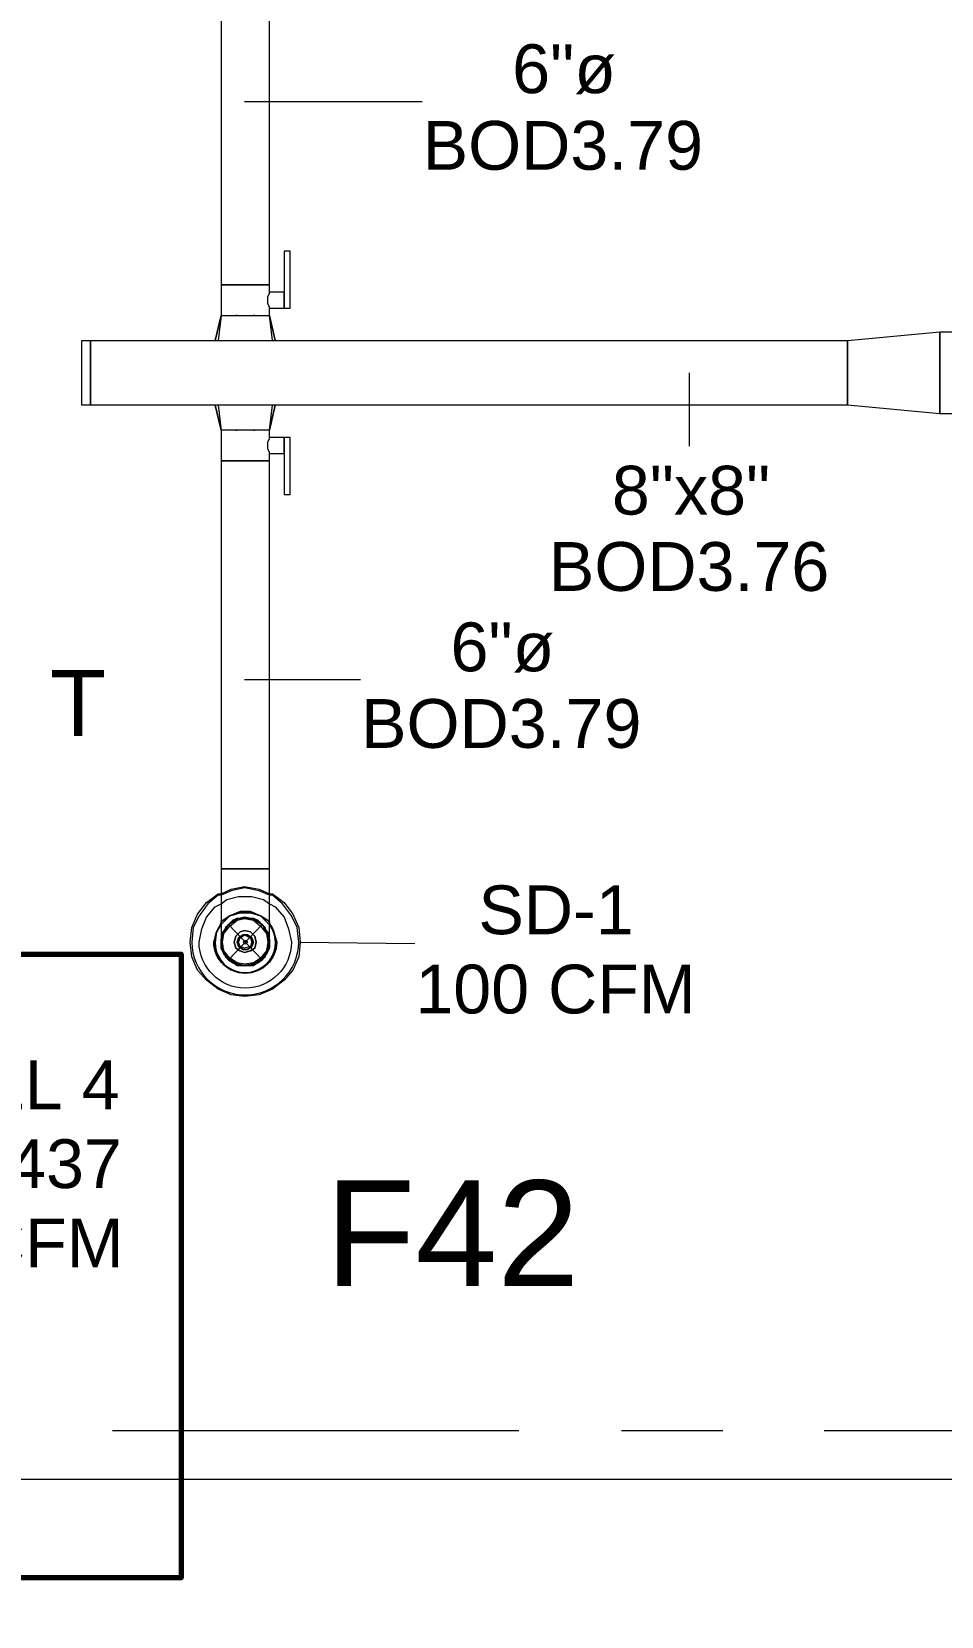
# Model space of a CAD drawing. Header units: metres. Extents: x 39 to 278, y -7 to 151.
# Drawn here: x 100.303 to 103.145, y 15.534 to 20.484 of the extents above; entities that cross this region are included whole.
import ezdxf

# ---------------------------------------------------------------- set-up
doc = ezdxf.new("R2010")
doc.units = ezdxf.units.M
doc.layers.add('HVAC - Ductos', color=5, linetype='Continuous', lineweight=50)
doc.layers.add('PDF_Geometry', color=7, linetype='Continuous', true_color=0xaaaaaa)
doc.layers.add('PDF_Text', color=7, linetype='Continuous')
doc.styles.add('PDF Arial-BoldMT-Identity-H', font='arial.ttf')
doc.styles.add('PDF Helvetica', font='')
doc.styles.get('PDF Helvetica').set_extended_font_data('Helvetica')

msp = doc.modelspace()

# ---------------------------------------------------------------- linework, layer by layer
at = {"layer": 'HVAC - Ductos', "lineweight": 0}
for points in [[(100.8943, 19.6936), (100.9035, 19.6936), (100.9172, 19.6936), (100.931, 19.6936), (100.9493, 19.6936), (100.9676, 19.6936), (100.9906, 19.6936), (101.0089, 19.6936), (101.0226, 19.6936), (101.0364, 19.6936), (101.0455, 19.6936), (101.0455, 20.8944), (101.0364, 20.8944), (101.0226, 20.8944), (101.0089, 20.8944), (100.9906, 20.8944), (100.9676, 20.8944), (100.9493, 20.8944), (100.931, 20.8944), (100.9172, 20.8944), (100.9035, 20.8944), (100.8943, 20.8944)], [(100.9447, 19.5973), (100.9402, 19.5973)], [(100.9998, 19.5973), (100.9952, 19.5973)], [(100.4589, 19.3177), (100.4589, 19.5194), (100.4864, 19.5194), (100.4864, 19.3177)], [(102.8512, 19.3177), (100.4864, 19.3177), (100.4864, 19.5194), (102.8512, 19.5194)], [(103.14, 19.5469), (105.4959, 19.5469), (105.4959, 19.2902), (103.14, 19.2902)], [(100.8943, 19.1436), (100.9035, 19.1436), (100.9172, 19.1436), (100.931, 19.1436), (100.9493, 19.1436), (100.9676, 19.1436), (100.9906, 19.1436), (101.0089, 19.1436), (101.0226, 19.1436), (101.0364, 19.1436), (101.0455, 19.1436), (101.0455, 19.1665), (101.0914, 19.1665), (101.0914, 19.171), (101.0914, 19.1756), (101.0914, 19.1802), (101.0914, 19.1848), (101.0914, 19.194), (101.0914, 19.1986), (101.0914, 19.2032), (101.0914, 19.2123), (101.0914, 19.2169), (101.0914, 19.0382), (101.1098, 19.0382), (101.1098, 19.2169), (101.0914, 19.2169), (101.0455, 19.2169), (101.0455, 19.2398), (101.041, 19.2398), (101.0364, 19.2398), (101.0226, 19.2398), (101.0089, 19.2398), (100.9906, 19.2398), (100.9676, 19.2398), (100.9493, 19.2398), (100.931, 19.2398), (100.9172, 19.2398), (100.9035, 19.2398), (100.8989, 19.2398), (100.8943, 19.2398)], [(100.9402, 19.2398), (100.9447, 19.2398)], [(100.9952, 19.2398), (100.9998, 19.2398)], [(101.0455, 19.1436), (101.0364, 19.1436), (101.0226, 19.1436), (101.0089, 19.1436), (100.9906, 19.1436), (100.9676, 19.1436), (100.9493, 19.1436), (100.931, 19.1436), (100.9172, 19.1436), (100.9035, 19.1436), (100.8943, 19.1436), (100.8943, 17.8694), (100.9035, 17.8694), (100.9172, 17.8694), (100.931, 17.8694), (100.9493, 17.8694), (100.9676, 17.8694), (100.9906, 17.8694), (101.0089, 17.8694), (101.0226, 17.8694), (101.0364, 17.8694), (101.0455, 17.8694)], [(100.8943, 17.7044), (100.9218, 17.7227), (100.9539, 17.7364), (100.986, 17.7364), (101.018, 17.7227), (101.0455, 17.7044), (101.0455, 17.6998), (101.0455, 17.7044), (101.018, 17.7227), (100.986, 17.7364), (100.9539, 17.7364), (100.9218, 17.7227), (100.8943, 17.7044), (100.8943, 17.6998)], [(101.041, 17.6998), (101.018, 17.7227), (100.986, 17.7319), (100.9539, 17.7319), (100.9218, 17.7227), (100.8989, 17.6998), (100.8943, 17.6952), (100.8989, 17.6998), (100.9218, 17.7227), (100.9539, 17.7319), (100.986, 17.7319), (101.018, 17.7227), (101.041, 17.6998), (101.0455, 17.6952)], [(100.8943, 17.6998), (100.8806, 17.6723), (100.8714, 17.6402), (100.8806, 17.6723)], [(100.9952, 17.576), (100.9676, 17.5714), (100.9447, 17.576), (100.9218, 17.5898), (100.9035, 17.6127), (100.8989, 17.6402), (100.9035, 17.6677), (100.9218, 17.6906), (100.9447, 17.709), (100.9676, 17.7136), (100.9952, 17.709), (101.018, 17.6906), (101.0364, 17.6677), (101.041, 17.6402), (101.0364, 17.6127), (101.018, 17.5898)], [(100.9402, 17.6586), (100.9356, 17.6402), (100.9402, 17.6586), (100.9539, 17.6723), (100.9676, 17.6768), (100.986, 17.6723), (100.9998, 17.6586), (101.0043, 17.6402), (100.9998, 17.6586), (100.986, 17.6723), (100.9676, 17.6768), (100.9539, 17.6723)], [(101.0455, 17.6402), (101.0455, 17.6219), (101.0364, 17.6036), (101.0226, 17.5852), (101.0089, 17.576), (100.9906, 17.5668), (100.9676, 17.5668), (100.9493, 17.5668), (100.931, 17.576), (100.9172, 17.5852), (100.9035, 17.6036), (100.8943, 17.6219), (100.8943, 17.6402), (100.8943, 17.6494), (100.8943, 17.6402), (100.8943, 17.6219), (100.9035, 17.6036), (100.9172, 17.5852), (100.931, 17.576), (100.9493, 17.5668), (100.9676, 17.5668), (100.9906, 17.5668), (101.0089, 17.576), (101.0226, 17.5852), (101.0364, 17.6036), (101.0455, 17.6219), (101.0455, 17.6402), (101.0455, 17.6494)], [(100.9998, 17.6219), (101.0043, 17.6402), (100.9998, 17.6219), (100.986, 17.6127), (100.9676, 17.6081), (100.9539, 17.6127), (100.9402, 17.6219), (100.9356, 17.6402), (100.9402, 17.6219), (100.9539, 17.6127), (100.9676, 17.6081), (100.986, 17.6127)], [(100.9493, 17.654), (100.9447, 17.6402), (100.9493, 17.654), (100.963, 17.6631), (100.9768, 17.6631), (100.9906, 17.654), (100.9952, 17.6402), (100.9906, 17.654), (100.9768, 17.6631), (100.963, 17.6631)], [(100.9906, 17.6265), (100.9952, 17.6402), (100.9906, 17.6265), (100.9768, 17.6173), (100.963, 17.6173), (100.9493, 17.6265), (100.9447, 17.6402), (100.9493, 17.6265), (100.963, 17.6173), (100.9768, 17.6173)], [(100.986, 17.6265), (100.9676, 17.6219), (100.9539, 17.6265), (100.9493, 17.6402), (100.9539, 17.654), (100.9676, 17.6631), (100.986, 17.654), (100.9906, 17.6402)], [(100.9676, 17.6448), (100.963, 17.6402), (100.9676, 17.6448), (100.9722, 17.6448), (100.9768, 17.6402), (100.9722, 17.6448)], [(100.9722, 17.6356), (100.9768, 17.6402), (100.9722, 17.6356), (100.9676, 17.6356), (100.963, 17.6402), (100.9676, 17.6356)]]:
    msp.add_lwpolyline(points, close=True, dxfattribs=at)
for points in [[(100.9676, 20.2665), (101.5222, 20.2665)], [(100.8943, 19.5973), (100.8989, 19.5973), (100.9035, 19.5973), (100.9172, 19.5973), (100.931, 19.5973), (100.9493, 19.5973), (100.9676, 19.5973), (100.9906, 19.5973), (101.0089, 19.5973), (101.0226, 19.5973), (101.0364, 19.5973), (101.041, 19.5973), (101.0455, 19.5973), (101.0455, 19.6202), (101.0914, 19.6202), (101.1098, 19.6202), (101.1098, 19.799), (101.0914, 19.799), (101.0914, 19.6202), (101.0914, 19.6248), (101.0914, 19.634), (101.0914, 19.6386), (101.0914, 19.6432), (101.0914, 19.6523), (101.0914, 19.6569), (101.0914, 19.6615), (101.0914, 19.666), (101.0914, 19.6706), (101.0455, 19.6706), (101.0455, 19.6936), (101.0364, 19.6936), (101.0226, 19.6936), (101.0089, 19.6936), (100.9906, 19.6936), (100.9676, 19.6936), (100.9493, 19.6936), (100.931, 19.6936), (100.9172, 19.6936), (100.9035, 19.6936), (100.8943, 19.6936), (100.8943, 19.5973), (100.8852, 19.5194)], [(101.0455, 19.6202), (101.0455, 19.6248), (101.041, 19.634), (101.041, 19.6386), (101.041, 19.6478), (101.041, 19.6569), (101.0455, 19.666), (101.0455, 19.6706)], [(100.876, 19.5194), (100.8943, 19.5973), (100.876, 19.5194), (100.8806, 19.5194), (100.8852, 19.5194), (100.8943, 19.5194)], [(100.8989, 19.5973), (100.8989, 19.5973)], [(100.8989, 19.5973), (100.8989, 19.5973)], [(101.0639, 19.5194), (101.0455, 19.5973), (101.0639, 19.5194)], [(101.0547, 19.5194), (101.0455, 19.5973)], [(100.876, 19.5194), (100.876, 19.5194)], [(100.8897, 19.5194), (100.8897, 19.5194)], [(100.8989, 19.5194), (100.9172, 19.5194)], [(100.9218, 19.5194), (100.9264, 19.5194), (100.9356, 19.5194), (100.9493, 19.5194), (100.9539, 19.5194), (100.9585, 19.5194), (100.9814, 19.5194), (100.986, 19.5194), (100.9906, 19.5194), (101.0043, 19.5194), (101.0135, 19.5194), (101.018, 19.5194), (101.0226, 19.5194), (101.041, 19.5194)], [(101.0455, 19.5194), (101.0547, 19.5194), (101.0593, 19.5194), (101.0639, 19.5194)], [(101.0639, 19.5194), (101.0639, 19.5194)], [(102.8512, 19.5194), (103.14, 19.5469)], [(102.8512, 19.3177), (102.8512, 19.5194)], [(103.14, 19.5469), (103.14, 19.2902)], [(102.3565, 19.4186), (102.3565, 19.1894)], [(100.8943, 19.3177), (100.8852, 19.3177), (100.8806, 19.3177), (100.876, 19.3177), (100.8943, 19.2398), (100.876, 19.3177)], [(100.876, 19.3177), (100.876, 19.3177)], [(100.8852, 19.3177), (100.8943, 19.2398)], [(100.9172, 19.3177), (100.8989, 19.3177)], [(101.041, 19.3177), (101.0226, 19.3177), (101.018, 19.3177), (101.0135, 19.3177), (101.0043, 19.3177), (100.9906, 19.3177), (100.986, 19.3177), (100.9814, 19.3177), (100.9585, 19.3177), (100.9539, 19.3177), (100.9493, 19.3177), (100.9356, 19.3177), (100.9264, 19.3177), (100.9218, 19.3177)], [(101.0639, 19.3177), (101.0593, 19.3177), (101.0547, 19.3177), (101.0455, 19.3177)], [(101.0639, 19.3177), (101.0455, 19.2398), (101.0639, 19.3177)], [(101.0455, 19.2398), (101.0547, 19.3177)], [(101.0639, 19.3177), (101.0639, 19.3177)], [(103.14, 19.2902), (102.8512, 19.3177)], [(100.8989, 19.2398), (100.8989, 19.2398)], [(100.8989, 19.2398), (100.8989, 19.2398)], [(101.0455, 19.1665), (101.0455, 19.171), (101.041, 19.1802), (101.041, 19.1894), (101.041, 19.1986), (101.041, 19.2032), (101.0455, 19.2123), (101.0455, 19.2169)], [(100.9676, 18.4606), (101.3297, 18.4606)], [(101.0455, 17.6402), (101.0455, 17.6494), (101.0455, 17.6677), (101.0455, 17.6952), (101.0455, 17.7364), (101.0455, 17.7823), (101.0455, 17.8327), (101.0455, 17.8694), (101.0364, 17.8694), (101.0226, 17.8694), (101.0089, 17.8694), (100.9906, 17.8694), (100.9676, 17.8694), (100.9493, 17.8694), (100.931, 17.8694), (100.9172, 17.8694), (100.9035, 17.8694), (100.8943, 17.8694), (100.8943, 17.8144), (100.8943, 17.764), (100.8943, 17.7227), (100.8943, 17.686), (100.8943, 17.6586), (100.8943, 17.6448), (100.8943, 17.6402)], [(101.0455, 17.7914), (101.0547, 17.7914), (101.0914, 17.764), (101.1189, 17.7273), (101.1372, 17.686), (101.1418, 17.6402), (101.1372, 17.5944), (101.1189, 17.5531), (101.0914, 17.521), (101.0547, 17.4936), (101.0135, 17.4752), (100.9676, 17.4706), (100.9264, 17.4752), (100.8852, 17.4936), (100.8485, 17.521), (100.821, 17.5531), (100.8026, 17.5944), (100.798, 17.6402), (100.8026, 17.686), (100.821, 17.7273), (100.8485, 17.764), (100.8852, 17.7914), (100.8943, 17.7914)], [(100.8943, 17.7914), (100.9264, 17.8052), (100.9676, 17.8144), (101.0135, 17.8052), (101.0455, 17.7914)], [(101.0455, 17.7869), (101.0135, 17.8006), (100.9676, 17.8098), (100.9264, 17.8006), (100.8943, 17.7869)], [(100.8943, 17.7594), (100.9126, 17.7731), (100.9493, 17.7823), (100.9906, 17.7823), (101.0272, 17.7731), (101.0455, 17.7594)], [(100.9952, 17.7136), (100.9998, 17.7136), (100.9998, 17.709), (101.0226, 17.6952), (101.0318, 17.6768), (101.041, 17.6586), (101.0455, 17.6402), (101.041, 17.6219), (101.0318, 17.6036), (101.0226, 17.5898), (101.0089, 17.576), (100.9906, 17.5714), (100.9676, 17.5668), (100.9493, 17.5714), (100.931, 17.576), (100.9172, 17.5898), (100.908, 17.6036), (100.8989, 17.6219), (100.8943, 17.6402), (100.8989, 17.6586), (100.908, 17.6768), (100.9172, 17.6952), (100.931, 17.7044), (100.9493, 17.7136), (100.9676, 17.7136), (100.9906, 17.7136), (101.0089, 17.7044), (101.0226, 17.6952), (101.0364, 17.6723), (101.041, 17.6723), (101.041, 17.6677)], [(100.8989, 17.6677), (100.8989, 17.6723), (100.9035, 17.6723), (100.9172, 17.6952), (100.9035, 17.6768), (100.8943, 17.6586), (100.8943, 17.6494)], [(101.0455, 17.6494), (101.0455, 17.6586), (101.0364, 17.6768), (101.0226, 17.6952), (101.0089, 17.709), (100.9906, 17.7136), (100.9676, 17.7181), (100.9493, 17.7136), (100.931, 17.709), (100.9172, 17.6952), (100.9402, 17.709), (100.9402, 17.7136), (100.9447, 17.7136)], [(100.9447, 17.709), (100.9676, 17.7136), (100.9952, 17.709)], [(100.9035, 17.6173), (100.8943, 17.6402), (100.9035, 17.6677)], [(101.0364, 17.6677), (101.0455, 17.6402), (101.0364, 17.6173)], [(101.1418, 17.6402), (101.4993, 17.6356)], [(100.9035, 17.6081), (100.8989, 17.6127), (100.8989, 17.6173)], [(100.9402, 17.576), (100.9172, 17.5898), (100.9035, 17.6081)], [(101.0364, 17.6081), (101.0226, 17.5898), (100.9998, 17.576)], [(101.041, 17.6173), (101.041, 17.6127), (101.0364, 17.6081)], [(100.9447, 17.5714), (100.9402, 17.5714)], [(100.9952, 17.5714), (100.9676, 17.5668), (100.9447, 17.5714)], [(100.9998, 17.5714), (100.9952, 17.5714)], [(106.0828, 15.3531), (94.4134, 15.3531), (94.4134, 15.9627), (106.0828, 15.9627)]]:
    msp.add_lwpolyline(points, dxfattribs=at)
for points in [[(100.8943, 17.7869), (100.8852, 17.7869), (100.853, 17.7594), (100.8256, 17.7227), (100.8072, 17.686), (100.8026, 17.6402, 0.986386), (101.1372, 17.6402), (101.1326, 17.686), (101.1143, 17.7227), (101.0868, 17.7594), (101.0547, 17.7869), (101.0455, 17.7869)], [(101.0455, 17.7594), (101.0639, 17.7502), (101.0914, 17.7181), (101.1052, 17.6814), (101.1143, 17.6402, -0.994398), (100.8256, 17.6402), (100.8348, 17.6814), (100.8485, 17.7181), (100.876, 17.7502), (100.8943, 17.7594)]]:
    msp.add_lwpolyline(points, format="xyb", dxfattribs=at)
for points in [[(100.8714, 17.6402, 1.386795), (101.0455, 17.6998), (101.0593, 17.6723), (101.0685, 17.6402, -0.990103)], [(101.0455, 17.6952), (101.0593, 17.6723), (101.0639, 17.6402, -1.397094), (100.8943, 17.6952), (100.8806, 17.6723), (100.876, 17.6402, 1.397774)]]:
    msp.add_lwpolyline(points, format="xyb", close=True, dxfattribs=at)
at = {"layer": 'PDF_Geometry', "color": 8, "lineweight": 0, "true_color": 0x808080}
msp.add_lwpolyline([(101.0318, 17.686), (100.9952, 17.7136), (100.9447, 17.7136), (100.908, 17.686), (100.8943, 17.6402), (100.908, 17.5944), (100.9447, 17.5668), (100.9952, 17.5668), (101.0318, 17.5944), (101.0455, 17.6402)], close=True, dxfattribs=at)
for points in [[(100.9172, 17.6952), (101.0226, 17.5852)], [(101.0226, 17.6952), (100.9172, 17.5852)]]:
    msp.add_lwpolyline(points, dxfattribs=at)
at = {"layer": 'PDF_Geometry', "color": 232, "lineweight": 70, "true_color": 0xe91e64}
msp.add_lwpolyline([(99.5458, 17.6022), (100.7696, 17.6022), (100.7696, 15.6548), (99.5458, 15.6548)], close=True, dxfattribs=at)
at = {"layer": 'PDF_Geometry', "lineweight": 0}
for points in [[(101.8248, 16.114), (100.5552, 16.114)], [(102.4618, 16.114), (102.1455, 16.114)], [(104.0477, 16.114), (102.7783, 16.114)]]:
    msp.add_lwpolyline(points, dxfattribs=at)

# ---------------------------------------------------------------- texts
at = {"layer": 'PDF_Text', "lineweight": 0, "attachment_point": 4, "style": 'PDF Helvetica'}
for s, insert, char_height in [('6"ø', (101.8039, 20.3664), 0.15247), ('BOD3.79', (101.5243, 20.1281), 0.15247), ('8"x8"', (102.1155, 19.051), 0.15247), ('BOD3.76', (101.9185, 18.8126), 0.15247), ('6"ø', (101.6114, 18.5605), 0.15247), ('T', (100.3601, 18.3873), 0.2055), ('BOD3.79', (101.3318, 18.3222), 0.15247), ('SD-1', (101.6984, 17.7401), 0.15247), ('100 CFM', (101.5014, 17.4926), 0.15247), ('LEVEL 4', (99.7367, 17.1946), 0.15247), ('VAV-437', (99.7321, 16.9471), 0.15247), ('100 CFM', (99.7138, 16.6996), 0.15247)]:
    msp.add_mtext(s, dxfattribs=dict(at, insert=insert, char_height=char_height))
at = {"layer": 'PDF_Text', "color": 232, "lineweight": 70, "true_color": 0xe91e64, "insert": (101.2195, 16.731), "char_height": 0.33001, "attachment_point": 4, "style": 'PDF Arial-BoldMT-Identity-H'}
msp.add_mtext('F42', dxfattribs=at)

doc.saveas('drawing.dxf')
